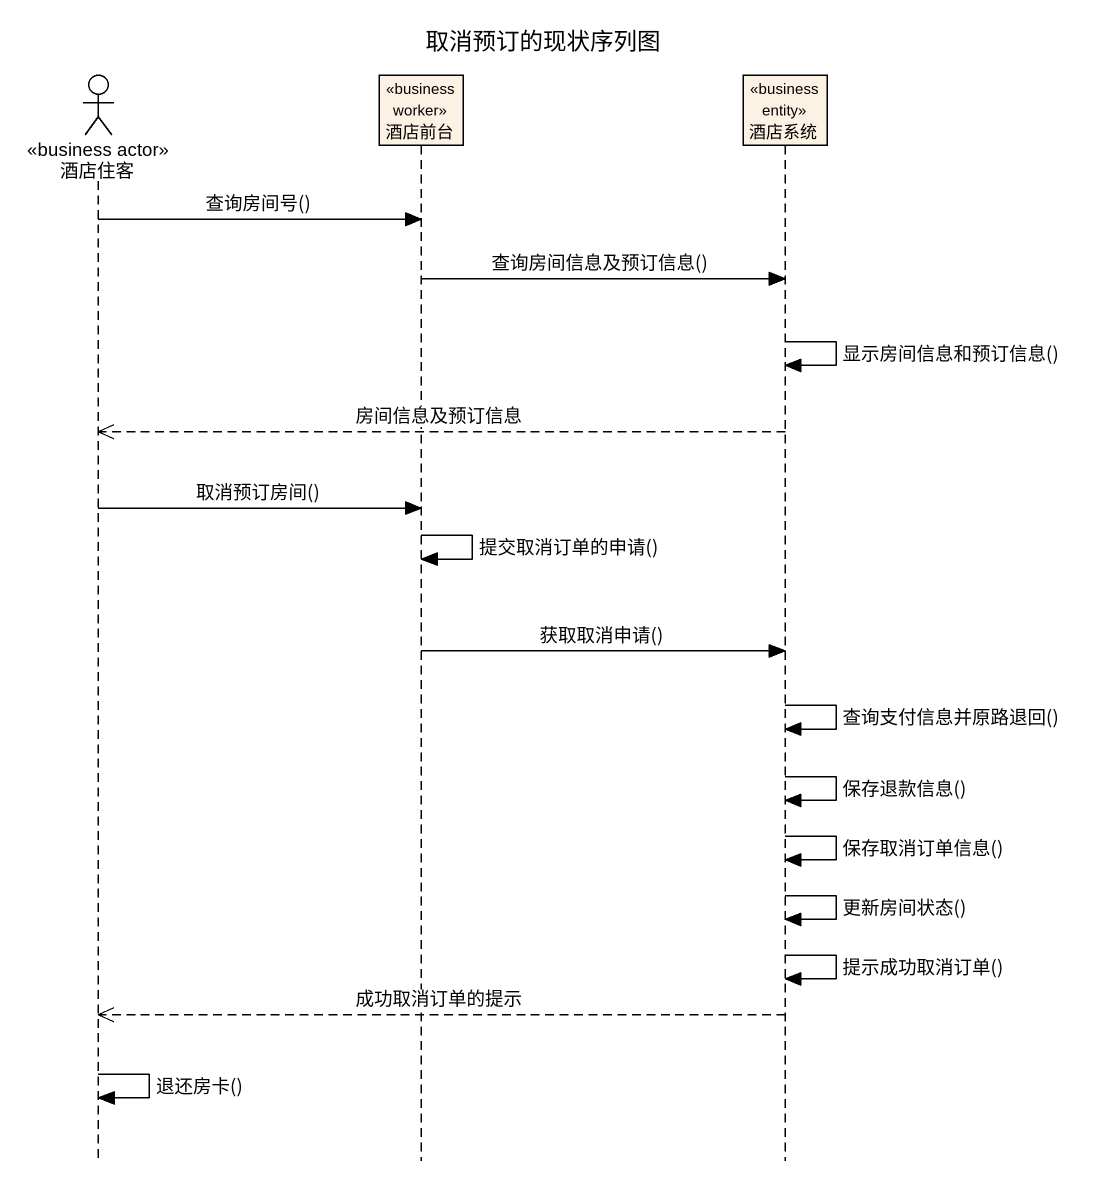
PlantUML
@startuml
title 取消预订的现状序列图
hide footbox
actor 酒店住客 <<business actor>>
participant 酒店前台 <<business worker>>
participant 酒店系统 <<business entity>>

酒店住客 -> 酒店前台 : 查询房间号()
酒店前台 -> 酒店系统 : 查询房间信息及预订信息()
酒店系统 -> 酒店系统 : 显示房间信息和预订信息()
酒店系统 -->> 酒店住客 : 房间信息及预订信息
酒店住客 -> 酒店前台 : 取消预订房间()
酒店前台 -> 酒店前台 : 提交取消订单的申请()
酒店前台 -> 酒店系统 : 获取取消申请()
酒店系统 -> 酒店系统 : 查询支付信息并原路退回()
酒店系统 -> 酒店系统 : 保存退款信息()
酒店系统 -> 酒店系统 : 保存取消订单信息()
酒店系统 -> 酒店系统 : 更新房间状态()
酒店系统 -> 酒店系统 : 提示成功取消订单()
酒店系统 -->> 酒店住客 : 成功取消订单的提示
酒店住客 -> 酒店住客 : 退还房卡()
@enduml
